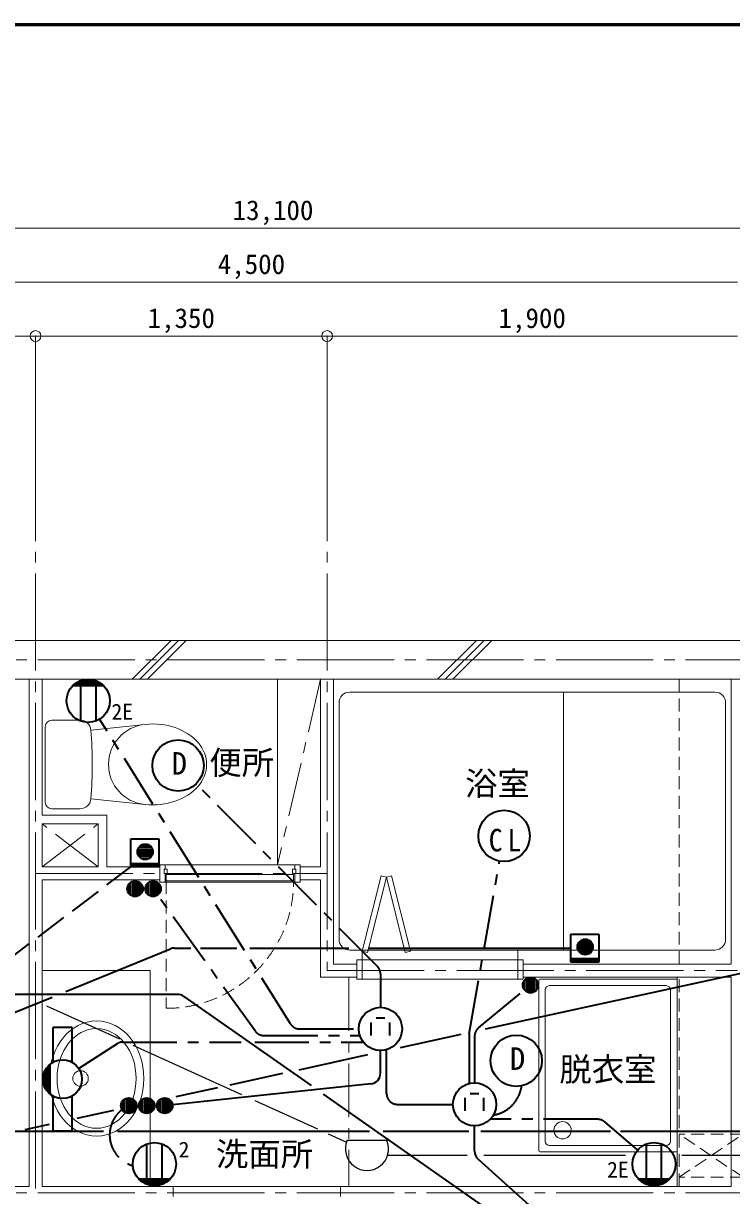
# Model space of a CAD drawing. Units: millimetres at full size, sheet at 1:50. Extents: x -9674 to 9699, y -6794 to 6791.
# Drawn here: x -1409 to 1870, y 1360 to 6791 of the extents above; entities that cross this region are included whole.
import ezdxf
from ezdxf.enums import TextEntityAlignment as Align

# ---------------------------------------------------------------- set-up
doc = ezdxf.new("R2010")
doc.units = ezdxf.units.MM
doc.header["$LTSCALE"] = 50
doc.header["$PDMODE"] = 32
doc.header["$PDSIZE"] = 50
for name, pattern in [('CHAIN1', [8, 5, -1, 1, -1]), ('CHAIN2', [12, 9, -1, 1, -1]), ('DASHED1', [1.8, 1.2, -0.6]), ('DASHED3', [4, 3, -1])]:
    doc.linetypes.add(name, pattern=pattern)
for name, color, linetype, lineweight in [('0-0_図面枠', 7, 'Continuous', 9), ('1-0_芯', 134, 'CHAIN2', 9), ('1-1_躯体', 134, 'Continuous', 9), ('1-2_間仕切', 134, 'Continuous', 9), ('1-3_建具', 134, 'Continuous', 9), ('1-4_仕上げ', 134, 'Continuous', 9), ('1-5_設備', 134, 'Continuous', 9), ('1-7_その他', 134, 'DASHED1', 9), ('1-8_ハッチ', 134, 'Continuous', 9), ('1-B_寸法', 134, 'Continuous', 9), ('1-C_梁', 134, 'DASHED1', 9), ('1-D_記号', 134, 'CHAIN1', 9), ('2-0_芯', 2, 'Continuous', 35), ('2-E', 2, 'Continuous', 35), ('3-3', 1, 'Continuous', 25), ('3-E', 3, 'Continuous', 35)]:
    doc.layers.add(name, color=color, linetype=linetype, lineweight=lineweight)
doc.layers.add('1-A_文字', color=134, linetype='Continuous')
doc.styles.add('ＭＳ ゴシック', font='')
doc.styles.get('ＭＳ ゴシック').set_extended_font_data('MS Gothic')

msp = doc.modelspace()

# ---------------------------------------------------------------- linework, layer by layer
at = {"layer": '0-0_図面枠'}
for p, q in [((9697.16, 6789.66), (-9672.16, 6789.66)), ((9695.4, 6787.9), (-9670.4, 6787.9)), ((-9668.64, 6786.14), (9693.64, 6786.14)), ((9691.87, 6784.38), (-9666.87, 6784.38)), ((9690.11, 6782.61), (-9665.11, 6782.61)), ((9688.35, 6780.85), (-9663.35, 6780.85))]:
    msp.add_line(p, q, dxfattribs=at)
msp.add_lwpolyline([(9698.92, -6793.93), (9698.92, 6791.43), (-9673.92, 6791.43)], dxfattribs=at)
at = {"layer": '1-0_芯'}
for p, q in [((-1352.5, 4842.91), (-1352.5, 1372.91)), ((-2.5, 4842.91), (-2.5, 2402.91)), ((-8542.5, 3842.91), (8067.5, 3842.91)), ((-1352.5, 2852.91), (-2.5, 2852.91)), ((-2.5, 2402.91), (1897.5, 2402.91)), ((-8542.5, 1372.91), (8067.5, 1372.91))]:
    msp.add_line(p, q, dxfattribs=at)
at = {"layer": '1-1_躯体'}
for p, q in [((5857.5, 3932.91), (-6742.5, 3932.91)), ((-6742.5, 3752.91), (5857.5, 3752.91))]:
    msp.add_line(p, q, dxfattribs=at)
at = {"layer": '1-2_間仕切'}
for p, q in [((-1382.5, 3752.91), (-1382.5, 1402.91)), ((-1322.5, 3752.91), (-1322.5, 3122.91)), ((-32.5, 3752.91), (-32.5, 2882.91)), ((27.5, 3752.91), (27.5, 2432.91)), ((1867.5, 2432.91), (1867.5, 3752.91)), ((-1022.5, 3122.91), (-1322.5, 3122.91)), ((-1022.5, 3122.91), (-1022.5, 2882.91)), ((-1062.5, 3082.91), (-1322.5, 3082.91)), ((-1322.5, 3082.91), (-1322.5, 2882.91)), ((-1062.5, 3082.91), (-1062.5, 2882.91)), ((-1322.5, 2882.91), (-1062.5, 2882.91)), ((-1022.5, 2882.91), (-777.5, 2882.91)), ((-127.5, 2882.91), (-32.5, 2882.91)), ((-1322.5, 2822.91), (-1322.5, 1402.91)), ((-1322.5, 2822.91), (-777.5, 2822.91)), ((-152.5, 2812.91), (-752.5, 2812.91)), ((-127.5, 2822.91), (-32.5, 2822.91)), ((-32.5, 2822.91), (-32.5, 2372.91)), ((27.5, 2432.91), (135.5, 2432.91)), ((905.5, 2432.91), (1867.5, 2432.91)), ((-32.5, 2372.91), (135.5, 2372.91)), ((905.5, 2372.91), (1867.5, 2372.91)), ((1867.5, 1402.91), (1867.5, 2372.91)), ((-2392.5, 1402.91), (-1382.5, 1402.91)), ((-1322.5, 1402.91), (-715, 1402.91)), ((-715, 1355.41), (-715, 1402.91)), ((60, 1355.41), (60, 1402.91)), ((60, 1402.91), (1867.5, 1402.91))]:
    msp.add_line(p, q, dxfattribs=at)
at = {"layer": '1-3_建具'}
for p, q in [((-777.5, 2812.91), (-777.5, 2892.91)), ((-752.5, 2892.91), (-777.5, 2892.91)), ((-752.5, 2892.91), (-152.5, 2892.91)), ((-752.5, 2892.91), (-752.5, 2872.91)), ((-127.5, 2892.91), (-152.5, 2892.91)), ((-152.5, 2892.91), (-152.5, 2872.91)), ((-127.5, 2812.91), (-127.5, 2892.91)), ((-757.5, 2852.91), (-757.5, 2872.91)), ((-757.5, 2872.91), (-742.5, 2872.91)), ((-742.5, 2852.91), (-757.5, 2852.91)), ((-752.5, 2852.91), (-752.5, 2812.91)), ((-747.5, 2847.91), (-747.5, 2817.91)), ((-157.5, 2847.91), (-747.5, 2847.91)), ((-742.5, 2872.91), (-742.5, 2852.91)), ((-162.5, 2852.91), (-162.5, 2872.91)), ((-162.5, 2872.91), (-147.5, 2872.91)), ((-157.5, 2817.91), (-157.5, 2847.91)), ((-152.5, 2852.91), (-152.5, 2812.91)), ((272.07, 2836.1), (184.75, 2486.85)), ((272.07, 2836.1), (247.81, 2842.16)), ((272.07, 2836.1), (296.32, 2842.16)), ((272.07, 2836.1), (359.38, 2486.85)), ((-752.5, 2812.91), (-777.5, 2812.91)), ((-747.5, 2817.91), (-157.5, 2817.91)), ((-127.5, 2812.91), (-152.5, 2812.91)), ((135.5, 2452.91), (135.5, 2362.91)), ((160.5, 2452.91), (135.5, 2452.91)), ((184.75, 2486.85), (160.5, 2492.91)), ((160.5, 2362.91), (160.5, 2452.91)), ((880.5, 2452.91), (160.5, 2452.91)), ((359.38, 2486.85), (383.63, 2492.91)), ((880.5, 2452.91), (880.5, 2362.91)), ((905.5, 2452.91), (880.5, 2452.91)), ((905.5, 2362.91), (905.5, 2452.91)), ((160.5, 2362.91), (135.5, 2362.91)), ((880.5, 2362.91), (160.5, 2362.91)), ((905.5, 2362.91), (880.5, 2362.91)), ((60, 1402.91), (-715, 1402.91))]:
    msp.add_line(p, q, dxfattribs=at)
at = {"layer": '1-3_建具', "linetype": 'DASHED1'}
msp.add_line((-747.5, 2817.91), (-747.5, 2227.91), dxfattribs=at)
at = {"layer": '1-3_建具'}
msp.add_lwpolyline([(-147.5, 2872.91), (-147.5, 2852.91), (-162.5, 2852.91)], dxfattribs=at)
at = {"layer": '1-3_建具', "linetype": 'DASHED1'}
msp.add_arc((-747.5, 2817.91), 590, 270, 0, dxfattribs=at)
at = {"layer": '1-4_仕上げ'}
msp.add_line((-232.5, 3752.91), (-232.5, 2892.91), dxfattribs=at)
at = {"layer": '1-5_設備'}
for p, q in [((52.5, 2547.91), (52.5, 3642.91)), ((1792.5, 3692.91), (102.5, 3692.91)), ((1092.5, 2497.91), (1092.5, 3692.91)), ((1842.5, 3642.91), (1842.5, 2547.91)), ((-1307.5, 3182.91), (-1307.5, 3532.91)), ((-1277.5, 3562.91), (-1146.25, 3562.91)), ((-1096.41, 3516.91), (-845.35, 3543.56)), ((-1277.5, 3152.91), (-1146.25, 3152.91)), ((-1096.41, 3198.92), (-845.35, 3172.26)), ((160.5, 2492.91), (247.81, 2842.16)), ((383.63, 2492.91), (296.32, 2842.16)), ((102.5, 2497.91), (1792.5, 2497.91)), ((160.5, 2452.91), (160.5, 2497.91)), ((880.5, 2452.91), (880.5, 2497.91)), ((977.5, 2357.91), (977.5, 1567.91)), ((1617.5, 2362.91), (982.5, 2362.91)), ((1617.5, 1402.91), (1617.5, 2372.91)), ((1007.5, 2312.91), (1007.5, 1612.91)), ((1567.5, 2332.91), (1027.5, 2332.91)), ((1587.5, 2312.91), (1587.5, 1612.91)), ((1027.5, 1592.91), (1567.5, 1592.91)), ((982.5, 1562.91), (1617.5, 1562.91))]:
    msp.add_line(p, q, dxfattribs=at)
msp.add_lwpolyline([(-1322.5, 2402.91), (-822.5, 2402.91), (-822.5, 1402.91)], dxfattribs=at)
for centre, radius in [((-1144.26, 1902.91), 36), ((1087.5, 1662.91), 40)]:
    msp.add_circle(centre, radius, dxfattribs=at)
for centre, radius, start, end in [((102.5, 3642.91), 50, 90, 180), ((1792.5, 3642.91), 50, 0, 90), ((-1277.5, 3532.91), 30, 90, 180), ((-1146.25, 3512.91), 50, 4.58408, 90), ((-828.23, 3357.91), 186.44, 95.269, 264.73099), ((-3079.44, 3357.91), 1989.39, 355.41591, 4.58408), ((-1277.5, 3182.91), 30, 180, 270), ((-1146.25, 3202.91), 50, 270, 355.41591), ((102.5, 2547.91), 50, 180, 270), ((1792.5, 2547.91), 50, 270, 0), ((982.5, 2357.91), 5, 90, 180), ((1027.5, 2312.91), 20, 90, 180), ((1567.5, 2312.91), 20, 0, 90), ((1027.5, 1612.91), 20, 180, 270), ((1567.5, 1612.91), 20, 270, 0), ((982.5, 1567.91), 5, 180, 270)]:
    msp.add_arc(centre, radius, start, end, dxfattribs=at)
msp.add_ellipse((-810.31, 3357.91), major_axis=(250, 0), ratio=0.75, start_param=4.5717762, end_param=7.9945941, dxfattribs=at)
for major_axis, ratio in [((0, -267), 0.8202), ((0, -231), 0.7922)]:
    msp.add_ellipse((-1069.86, 1902.91), major_axis=major_axis, ratio=ratio, dxfattribs=at)
at = {"layer": '1-7_その他', "linetype": 'CHAIN1'}
for p, q in [((-32.5, 3752.91), (-232.5, 2892.91)), ((-1322.5, 2882.91), (-1062.5, 3082.91)), ((-1062.5, 2882.91), (-1322.5, 3082.91))]:
    msp.add_line(p, q, dxfattribs=at)
at = {"layer": '1-7_その他'}
for p, q in [((1923.5, 1645.32), (1627.5, 1645.32)), ((1627.5, 1445.32), (1923.5, 1645.32)), ((1923.5, 1445.32), (1627.5, 1645.32)), ((1923.5, 1445.32), (1627.5, 1445.32))]:
    msp.add_line(p, q, dxfattribs=at)
at = {"layer": '1-8_ハッチ'}
for p, q in [((-905.31, 3752.91), (-725.31, 3932.91)), ((-869.96, 3752.91), (-689.96, 3932.91)), ((-834.6, 3752.91), (-654.6, 3932.91)), ((508.9, 3752.91), (688.9, 3932.91)), ((544.26, 3752.91), (724.26, 3932.91)), ((579.61, 3752.91), (759.61, 3932.91))]:
    msp.add_line(p, q, dxfattribs=at)
at = {"layer": '1-B_寸法'}
for p, q in [((-6802.5, 5842.91), (6297.5, 5842.91)), ((-2602.5, 5592.91), (1897.5, 5592.91)), ((-2602.5, 5342.91), (-1352.5, 5342.91)), ((-1352.5, 4842.91), (-1352.5, 5342.91)), ((-1352.5, 5342.91), (-2.5, 5342.91)), ((-2.5, 4842.91), (-2.5, 5342.91)), ((-2.5, 5342.91), (1897.5, 5342.91))]:
    msp.add_line(p, q, dxfattribs=at)
for p in [(-1352.5, 5342.91), (-2.5, 5342.91)]:
    msp.add_point(p, dxfattribs=at)
at = {"layer": '1-C_梁'}
for p, q in [((1627.5, 2432.91), (1627.5, 3752.91)), ((1627.5, 1402.91), (1627.5, 2372.91))]:
    msp.add_line(p, q, dxfattribs=at)
at = {"layer": '1-D_記号'}
msp.add_line((97.5, 2372.91), (97.5, 1402.91), dxfattribs=at)
at = {"layer": '2-0_芯'}
for p, q in [((-1084.49, 3749.61), (-1133.13, 3749.61)), ((-1037.4, 3722.61), (-1180.23, 3722.61)), ((-1040.47, 3725.61), (-1177.15, 3725.61)), ((-1047.5, 3731.61), (-1170.12, 3731.61)), ((-1056.13, 3737.61), (-1161.49, 3737.61)), ((-1067.35, 3743.61), (-1150.28, 3743.61)), ((-1143.81, 3746.29), (-1143.81, 3558.9)), ((-1073.81, 3746.29), (-1073.81, 3558.9)), ((-920.44, 2760.03), (-920.44, 2803.24)), ((-910.84, 2751.18), (-910.84, 2812.09)), ((-901.23, 2746.93), (-901.23, 2816.34)), ((-891.63, 2745.63), (-891.63, 2817.64)), ((-882.03, 2746.93), (-882.03, 2816.34)), ((-872.43, 2751.18), (-872.43, 2812.09)), ((-862.83, 2760.03), (-862.83, 2803.24)), ((-837.09, 2760.03), (-837.09, 2803.24)), ((-827.49, 2751.18), (-827.49, 2812.09)), ((-817.89, 2746.93), (-817.89, 2816.34)), ((-808.28, 2745.63), (-808.28, 2817.64)), ((-798.68, 2746.93), (-798.68, 2816.34)), ((-789.08, 2751.18), (-789.08, 2812.09)), ((-779.48, 2760.03), (-779.48, 2803.24)), ((910.39, 2313.66), (910.39, 2356.87)), ((919.99, 2304.81), (919.99, 2365.73)), ((929.59, 2300.56), (929.59, 2369.97)), ((939.2, 2299.26), (939.2, 2371.27)), ((948.8, 2300.56), (948.8, 2369.97)), ((958.4, 2304.81), (958.4, 2365.73)), ((968, 2313.66), (968, 2356.87)), ((-694.77, 2292.29), (-2807.44, 2292.29)), ((-666.06, 2283.23), (-77.13, 1870.13)), ((-1182.62, 2139.63), (-1272.64, 2139.63)), ((-1272.64, 2139.63), (-1272.64, 1977.54)), ((-1182.62, 1977.54), (-1182.62, 2139.63)), ((244.53, 1927.58), (244.53, 2032.52)), ((-1295.42, 1958.81), (-1295.42, 1840.36)), ((-1289.42, 1965.05), (-1289.42, 1834.13)), ((-1286.42, 1967.76), (-1286.42, 1831.42)), ((-1313.42, 1926.85), (-1313.42, 1872.33)), ((-1307.42, 1941.26), (-1307.42, 1858.12)), ((-1301.42, 1951.14), (-1301.42, 1848.03)), ((199.79, 1877.86), (-718.54, 1780.68)), ((-949.85, 1755.29), (-949.85, 1798.5)), ((-940.25, 1746.44), (-940.25, 1807.35)), ((-930.65, 1742.19), (-930.65, 1811.6)), ((-921.05, 1740.89), (-921.05, 1812.9)), ((-911.45, 1742.19), (-911.45, 1811.6)), ((-901.84, 1746.44), (-901.84, 1807.35)), ((-892.24, 1755.29), (-892.24, 1798.5)), ((-866.51, 1755.29), (-866.51, 1798.5)), ((-856.9, 1746.44), (-856.9, 1807.35)), ((-847.3, 1742.19), (-847.3, 1811.6)), ((-837.7, 1740.89), (-837.7, 1812.9)), ((-828.1, 1742.19), (-828.1, 1811.6)), ((-818.5, 1746.44), (-818.5, 1807.35)), ((-808.89, 1755.29), (-808.89, 1798.5)), ((-783.16, 1755.29), (-783.16, 1798.5)), ((-773.55, 1746.44), (-773.55, 1807.35)), ((-763.95, 1742.19), (-763.95, 1811.6)), ((-754.35, 1740.89), (-754.35, 1812.9)), ((-744.75, 1742.19), (-744.75, 1811.6)), ((-735.15, 1746.44), (-735.15, 1807.35)), ((-725.55, 1755.29), (-725.55, 1798.5)), ((-21.15, 1830.87), (1483.47, 775.49)), ((680.22, 1566.11), (680.22, 1682.9)), ((-836.8, 1412.03), (-836.8, 1599.42)), ((-766.8, 1412.03), (-766.8, 1599.42)), ((1475.89, 1412.03), (1475.89, 1599.42)), ((1545.89, 1412.03), (1545.89, 1599.42)), ((696.76, 1528.96), (1483.47, 820.34)), ((-730.39, 1435.71), (-873.22, 1435.71)), ((-733.46, 1432.71), (-870.15, 1432.71)), ((-740.49, 1426.71), (-863.11, 1426.71)), ((-749.12, 1420.71), (-854.48, 1420.71)), ((-760.34, 1414.71), (-843.27, 1414.71)), ((1582.3, 1435.71), (1439.47, 1435.71)), ((1579.23, 1432.71), (1442.54, 1432.71)), ((1572.2, 1426.71), (1449.58, 1426.71)), ((1563.57, 1420.71), (1458.21, 1420.71)), ((1552.35, 1414.71), (1469.42, 1414.71)), ((-777.48, 1408.71), (-826.12, 1408.71)), ((1535.21, 1408.71), (1486.57, 1408.71))]:
    msp.add_line(p, q, dxfattribs=at)
at = {"layer": '2-0_芯', "linetype": 'CHAIN1'}
for p, q in [((-172.25, 2155.99), (-1055.75, 3567.81)), ((230.03, 2422.45), (-609.17, 3268.5)), ((655.47, 2110.02), (796.18, 2909.91)), ((-336.21, 2122.98), (-787.31, 2752.37)), ((244.53, 2387.23), (244.53, 2232.51)), ((698.45, 2137.19), (911.39, 2312.39)), ((-129.86, 2132.51), (144.53, 2132.51)), ((-947.68, 2071.69), (-400.91, 2071.69)), ((-336.94, 2071.69), (165.16, 2071.69)), ((-295.57, 2102.1), (149.27, 2102.1)), ((654.71, 2101.36), (654.71, 1879.58)), ((680.22, 2098.58), (680.22, 1882.89)), ((-974.91, 2063.63), (-1152.12, 1948.6)), ((272.81, 1832.89), (272.81, 2036.6)), ((322.81, 1782.89), (580.23, 1782.89)), ((1249.55, 1713.69), (752.4, 1713.69)), ((1282.07, 1701.67), (1434.91, 1570.78))]:
    msp.add_line(p, q, dxfattribs=at)
at = {"layer": '2-0_芯'}
msp.add_lwpolyline([(-1272.64, 1821.63), (-1272.64, 1659.54), (-1182.62, 1659.54), (-1182.62, 1821.63)], dxfattribs=at)
for centre, radius in [((-1108.81, 3652.6), 100.02), ((-891.63, 2781.64), 36.01), ((-808.28, 2781.64), 36.01), ((939.2, 2335.27), 36.01), ((244.53, 2132.51), 100), ((-1227.63, 1899.59), 90.02), ((680.22, 1782.89), 100), ((-921.05, 1776.89), 36.01), ((-837.7, 1776.89), 36.01), ((-754.35, 1776.89), 36.01), ((-801.8, 1505.73), 100.02), ((1510.89, 1505.73), 100.02)]:
    msp.add_circle(centre, radius, dxfattribs=at)
at = {"layer": '2-0_芯', "linetype": 'CHAIN1'}
for centre, radius, start, end in [((194.53, 2387.23), 50, 0, 44.76699), ((-295.57, 2152.1), 50, 215.63015, 270), ((-129.86, 2182.51), 50, 212.03806, 270), ((730.22, 2098.58), 50, 129.44701, 180), ((-947.68, 2021.69), 50, 90, 122.98807), ((704.71, 2101.36), 50, 170.02283, 180), ((741.58, 1889.45), 158.1, 279.2996, 352.51701), ((322.81, 1832.89), 50, 180, 270), ((-861.43, 1641.31), 148.11, 127.70061, 254.27027), ((1249.55, 1663.69), 50, 49.42547, 90)]:
    msp.add_arc(centre, radius, start, end, dxfattribs=at)
at = {"layer": '2-0_芯'}
for centre, start, end in [((-694.77, 2242.29), 54.95328, 90), ((194.53, 1927.58), 276.04026, 0), ((730.22, 1566.11), 180, 227.98952)]:
    msp.add_arc(centre, 50, start, end, dxfattribs=at)
at = {"layer": '2-E'}
for p, q in [((264.53, 2181.85), (224.53, 2181.85)), ((201.45, 2102.51), (201.45, 2162.51)), ((287.6, 2102.51), (287.6, 2162.51)), ((637.15, 1752.89), (637.15, 1812.89)), ((700.22, 1832.23), (660.22, 1832.23)), ((723.29, 1752.89), (723.29, 1812.89))]:
    msp.add_line(p, q, dxfattribs=at)
for centre in [(-692.82, 3352.82), (816.76, 3026.89), (873.35, 1984.98)]:
    msp.add_circle(centre, 118.77, dxfattribs=at)
at = {"layer": '3-3'}
for p, q in [((-1301.99, 2239.49), (-964.1, 2085.83)), ((-902.39, 2057.77), (-398.35, 1828.55)), ((-337.15, 1800.72), (-47.06, 1668.8)), ((1.95, 1646.52), (86.96, 1607.86)), ((90.22, 1616.35), (273.59, 1616.35)), ((277.48, 1546.84), (645.95, 1546.84)), ((722.76, 1546.84), (1378.76, 1546.84)), ((1640.33, 1546.84), (2190.72, 1546.84))]:
    msp.add_line(p, q, dxfattribs=at)
msp.add_arc((181.9, 1576.35), 100.03, 156.4305, 23.56947, dxfattribs=at)
at = {"layer": '3-E'}
for p, q in [((5616.83, 3199.38), (729.77, 2130.78)), ((-911.77, 3012.84), (-781.77, 3012.84)), ((-911.77, 2882.84), (-911.77, 3012.84)), ((-781.77, 3012.84), (-781.77, 2882.84)), ((-880.93, 2953.22), (-808.92, 2953.22)), ((-879.63, 2962.82), (-810.22, 2962.82)), ((-879.63, 2943.62), (-810.22, 2943.62)), ((-875.38, 2972.43), (-814.46, 2972.43)), ((-875.38, 2934.02), (-814.46, 2934.02)), ((-866.53, 2982.03), (-823.32, 2982.03)), ((-781.77, 2897.84), (-911.77, 2897.84)), ((-781.77, 2892.84), (-911.77, 2892.84)), ((-781.77, 2887.84), (-911.77, 2887.84)), ((-781.77, 2882.84), (-911.77, 2882.84)), ((-866.53, 2924.42), (-823.32, 2924.42)), ((1125.44, 2572.04), (1255.44, 2572.04)), ((1125.44, 2442.04), (1125.44, 2572.04)), ((1255.44, 2572.04), (1255.44, 2442.04)), ((-1212.07, 2306.04), (-727.58, 2503.35)), ((-708.72, 2507.04), (-634.25, 2507.04)), ((-588.12, 2507.04), (-421.12, 2507.04)), ((-360.22, 2507.04), (97.43, 2507.04)), ((187.85, 2507.04), (1125.44, 2507.04)), ((1156.28, 2512.43), (1228.29, 2512.43)), ((1157.58, 2522.03), (1226.99, 2522.03)), ((1157.58, 2502.82), (1226.99, 2502.82)), ((1161.83, 2531.63), (1222.75, 2531.63)), ((1170.68, 2541.23), (1213.89, 2541.23)), ((1255.44, 2457.04), (1125.44, 2457.04)), ((1255.44, 2452.04), (1125.44, 2452.04)), ((1255.44, 2447.04), (1125.44, 2447.04)), ((1161.83, 2493.22), (1222.75, 2493.22)), ((1170.68, 2483.62), (1213.89, 2483.62)), ((1255.44, 2442.04), (1125.44, 2442.04)), ((-1802.74, 2065.48), (-1275.73, 2280.11)), ((616.56, 2106.03), (335.57, 2044.58)), ((184.88, 2011.63), (-134.1, 1941.89)), ((-209.75, 1925.34), (-452.62, 1872.24)), ((-510.18, 1859.65), (-702.8, 1817.53)), ((-991.2, 1754.47), (-1162.11, 1717.1)), ((-1289.98, 1689.14), (-1402.52, 1664.53)), ((-1038.34, 1657.63), (-1581.98, 1657.63)), ((194.38, 1657.63), (-973.29, 1657.63)), ((653.8, 1657.63), (257.12, 1657.63)), ((1309.75, 1657.63), (709.16, 1657.63)), ((3783.2, 1657.63), (1355.88, 1657.63))]:
    msp.add_line(p, q, dxfattribs=at)
at = {"layer": '3-E', "linetype": 'DASHED3'}
msp.add_line((-1659.57, 2316.59), (-911.77, 2882.84), dxfattribs=at)
at = {"layer": '3-E'}
for centre in [(-844.92, 2953.22), (1192.29, 2512.43)]:
    msp.add_circle(centre, 36.01, dxfattribs=at)
msp.add_arc((-708.72, 2457.04), 50, 90, 112.15901, dxfattribs=at)

# ---------------------------------------------------------------- texts
at = {"layer": '1-A_文字', "style": 'ＭＳ ゴシック'}
for s, p in [('便所', (-547.86, 3278.09)), ('浴室', (636.46, 3181.21)), ('脱衣室', (1072.93, 1857.01)), ('洗面所', (-517.52, 1464.65))]:
    msp.add_text(s, height=110, dxfattribs=at).set_placement(p, align=Align.BOTTOM_LEFT)
at = {"layer": '1-B_寸法', "style": 'ＭＳ ゴシック'}
for s, p in [('13,100', (-440, 5852.91)), ('4,500', (-508.75, 5602.91)), ('1,350', (-833.75, 5352.91)), ('1,900', (791.25, 5352.91))]:
    msp.add_text(s, height=91.64, dxfattribs=at).set_placement(p, align=Align.BOTTOM_LEFT)
at = {"layer": '2-0_芯', "color": 7, "style": 'ＭＳ ゴシック'}
for s, p in [('2E', (-1000.87, 3543.82)), ('2', (-690.07, 1514.78)), ('2E', (1293.95, 1421.84))]:
    msp.add_text(s, height=73.31, dxfattribs=at).set_placement(p, align=Align.BOTTOM_LEFT)
at = {"layer": '2-E', "color": 7, "style": 'ＭＳ ゴシック'}
for p in [(-722.34, 3279.23), (843.83, 1911.38)]:
    msp.add_text('D', height=104.5, dxfattribs=at).set_placement(p, align=Align.BOTTOM_LEFT)
at = {"layer": '2-E', "color": 7, "insert": (745.68, 2953.29), "char_height": 104.5, "attachment_point": 7, "style": 'ＭＳ ゴシック'}
msp.add_mtext('\\T1.36;\\W0.9;CL', dxfattribs=at)

doc.saveas('drawing.dxf')
